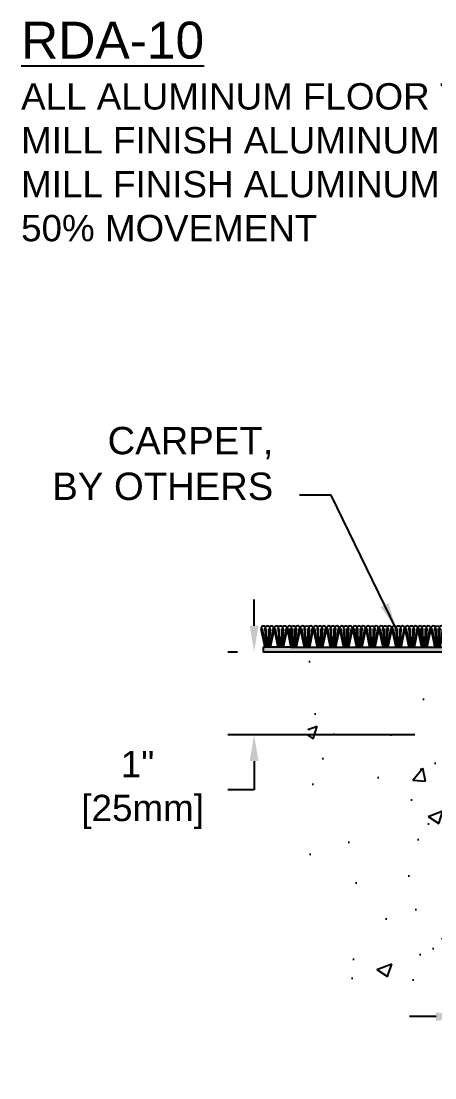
# Model space of a CAD drawing. Header units: inches. Extents: x 0.1 to 52.8, y 2 to 15.4.
# Drawn here: x 0.15 to 5.06, y 2.88 to 15.41 of the extents above; entities that cross this region are included whole.
import ezdxf

# ---------------------------------------------------------------- set-up
doc = ezdxf.new("R2010")
doc.units = ezdxf.units.IN
doc.header["$MEASUREMENT"] = 0
for name, color, linetype in [('Conditions', 1, 'Continuous'), ('Dimensions', 3, 'Continuous'), ('Text', 2, 'Continuous')]:
    doc.layers.add(name, color=color, linetype=linetype)
doc.styles.add('Arial', font='arial.ttf')
doc.styles.get("Standard").update_dxf_attribs({"font": 'arial.ttf'})
doc.dimstyles.new('Arial', dxfattribs={"dimtxt": 0.3125, "dimasz": 0.3125, "dimexe": 0.3125, "dimexo": 0.3125, "dimgap": 0.3125, "dimtad": 0, "dimtih": 1, "dimtoh": 1, "dimdec": 4, "dimzin": 0, "dimdsep": 46, "dimlunit": 4, "dimtxsty": 'Arial', "dimcen": 0.09, "dimadec": 0, "dimazin": 0, "dimtfac": 1, "dimtdec": 4, "dimtofl": 0, "dimtmove": 0, "dimatfit": 3, "dimfxl": 0, "dimfrac": 2, "dimtolj": 1, "dimtzin": 0, "dimarcsym": 0})

# ---------------------------------------------------------------- blocks, each defined once
blk = doc.blocks.new('*D5')
at = {"layer": 'Defpoints', "color": 0}
for p in [(5.385, 6.952), (8.135, 5.38), (5.385, 3.608)]:
    blk.add_point(p, dxfattribs=at)
at = {"layer": 'Dimensions', "color": 0, "lineweight": -2}
for p, q in [((5.385, 6.639), (5.385, 3.296)), ((8.135, 5.067), (8.135, 3.296)), ((5.073, 3.608), (4.76, 3.608)), ((8.448, 3.608), (8.76, 3.608))]:
    blk.add_line(p, q, dxfattribs=at)
at = {"layer": 'Dimensions', "color": 0}
for points in [[(5.073, 3.66), (5.073, 3.556), (5.385, 3.608)], [(8.448, 3.66), (8.448, 3.556), (8.135, 3.608)]]:
    blk.add_solid(points, dxfattribs=at)
at = {"layer": 'Dimensions', "color": 0, "insert": (6.76, 3.608), "char_height": 0.3125, "attachment_point": 5, "style": 'Arial'}
blk.add_mtext('\\A1;2 3/4"\\P [70mm]', dxfattribs=at)
blk = doc.blocks.new('*D7')
at = {"layer": 'Defpoints', "color": 0}
for p in [(3.028, 7.932), (2.913, 6.952), (5.135, 6.952)]:
    blk.add_point(p, dxfattribs=at)
at = {"layer": 'Dimensions', "color": 0, "lineweight": -2}
for p, q in [((2.913, 8.244), (2.913, 8.557)), ((2.715, 7.932), (2.601, 7.932)), ((4.823, 6.952), (2.601, 6.952)), ((2.913, 6.639), (2.913, 6.296)), ((2.913, 6.296), (2.601, 6.296))]:
    blk.add_line(p, q, dxfattribs=at)
at = {"layer": 'Dimensions', "color": 0}
for points in [[(2.861, 8.244), (2.965, 8.244), (2.913, 7.932)], [(2.861, 6.639), (2.965, 6.639), (2.913, 6.952)]]:
    blk.add_solid(points, dxfattribs=at)
at = {"layer": 'Dimensions', "color": 0, "insert": (1.529, 6.296), "char_height": 0.3125, "attachment_point": 5, "style": 'Arial'}
blk.add_mtext('\\A1;1"\\P [25mm]', dxfattribs=at)
blk = doc.blocks.new('carpet-teeth2')
for points in [[(1.064, 1.255), (1.095, 1.033)], [(1.189, 1.255), (1.157, 1.033)], [(1.219, 1.255), (1.25, 1.033)], [(1.344, 1.255), (1.313, 1.033)], [(1.374, 1.255), (1.406, 1.033)], [(1.5, 1.255), (1.468, 1.036)], [(1.53, 1.255), (1.561, 1.036)], [(1.655, 1.255), (1.624, 1.036)], [(1.685, 1.255), (1.717, 1.033)], [(1.81, 1.255), (1.779, 1.036)], [(1.048, 1.253), (1.095, 1.033)], [(1.093, 1.158), (1.11, 1.033)], [(1.111, 1.033), (1.111, 1.253)], [(1.126, 1.033), (1.126, 1.158)], [(1.141, 1.033), (1.141, 1.253)], [(1.157, 1.253), (1.141, 1.033)], [(1.16, 1.158), (1.143, 1.038)], [(1.204, 1.253), (1.157, 1.033)], [(1.204, 1.253), (1.251, 1.033)], [(1.248, 1.158), (1.266, 1.033)], [(1.251, 1.253), (1.266, 1.033)], [(1.266, 1.033), (1.266, 1.253)], [(1.282, 1.033), (1.282, 1.158)], [(1.297, 1.033), (1.297, 1.253)], [(1.312, 1.253), (1.297, 1.033)], [(1.315, 1.158), (1.297, 1.033)], [(1.359, 1.253), (1.313, 1.033)], [(1.359, 1.253), (1.406, 1.033)], [(1.403, 1.158), (1.421, 1.033)], [(1.406, 1.253), (1.422, 1.033)], [(1.422, 1.033), (1.422, 1.253)], [(1.437, 1.033), (1.437, 1.158)], [(1.468, 1.253), (1.452, 1.033)], [(1.452, 1.033), (1.452, 1.253)], [(1.471, 1.158), (1.453, 1.038)], [(1.515, 1.253), (1.468, 1.036)], [(1.515, 1.253), (1.561, 1.033)], [(1.559, 1.158), (1.577, 1.033)], [(1.562, 1.253), (1.577, 1.033)], [(1.577, 1.033), (1.577, 1.253)], [(1.592, 1.033), (1.592, 1.158)], [(1.623, 1.253), (1.608, 1.033)], [(1.608, 1.033), (1.608, 1.253)], [(1.626, 1.158), (1.608, 1.033)], [(1.67, 1.253), (1.623, 1.033)], [(1.67, 1.253), (1.717, 1.033)], [(1.714, 1.158), (1.732, 1.033)], [(1.717, 1.253), (1.733, 1.033)], [(1.733, 1.033), (1.733, 1.253)], [(1.748, 1.033), (1.748, 1.158)], [(1.779, 1.253), (1.763, 1.033)], [(1.763, 1.033), (1.763, 1.253)], [(1.781, 1.158), (1.764, 1.033)], [(1.825, 1.253), (1.779, 1.033)], [(1.095, 1.033), (1.779, 1.033)]]:
    blk.add_lwpolyline(points)
blk.add_lwpolyline([(1.095, 1.253), (1.111, 1.033)], close=True)
for centre, radius, start, end in [((1.08, 1.253), 0.0312, 41.211, 180), ((1.126, 1.253), 0.0308, 0, 180), ((1.173, 1.253), 0.0312, 0, 138.789), ((1.235, 1.253), 0.0312, 41.211, 180), ((1.282, 1.253), 0.0307, 355.9223, 184.0777), ((1.328, 1.253), 0.0312, 0, 138.789), ((1.391, 1.253), 0.0312, 41.211, 180), ((1.437, 1.253), 0.0308, 0, 180), ((1.483, 1.253), 0.0312, 0, 138.789), ((1.546, 1.253), 0.0312, 41.211, 180), ((1.592, 1.253), 0.0308, 0, 180), ((1.639, 1.253), 0.0312, 0, 138.789), ((1.701, 1.253), 0.0312, 41.211, 180), ((1.748, 1.253), 0.0308, 0, 180), ((1.794, 1.253), 0.0312, 0, 138.789)]:
    blk.add_arc(centre, radius, start, end)
at = {"insert": (1.095, 1.034), "char_height": 0.0000478, "width": 0.00109, "attachment_point": 1}
blk.add_mtext('{\\fArial|b0|i0|c0|p34;BALCO TOOTHBRUSH}', dxfattribs=at)
blk = doc.blocks.new('CARPET')
at = {"layer": 'Conditions'}
h = blk.add_hatch(dxfattribs=at)
h.set_pattern_fill('EXPAND', color=256, scale=0.125, style=0)
h.set_pattern_definition([(30, (-2.21743, -8.57212), (2e-11, 0.075), [0.0625, -0.0125]), (330, (-2.21743, -8.57212), (0.0649519, 0.0375), [0.0625, -0.0125]), (330, (-2.1633, -8.54087), (0.0649519, 0.0375), [0.0625, -0.0125]), (30, (-2.1633, -8.52837), (2e-11, 0.075), [0.0625, -0.0125])])
h.paths.add_polyline_path([(0.706, 0.058), (0.504, 0.058), (0.331, 0.058), (0, 0.058), (0, 0), (4.989, 0), (4.989, 0.058)])
for p, q in [((0.389, 0.058), (0, 0.058)), ((0, 0.058), (0, 0)), ((4.989, 0), (0, 0)), ((0.706, 0.058), (4.989, 0.058))]:
    blk.add_line(p, q, dxfattribs=at)
for points in [[(-0.027, 0.277), (0.02, 0.058)], [(-0.012, 0.28), (0.02, 0.06)], [(0.02, 0.277), (0.036, 0.058)], [(0.036, 0.058), (0.036, 0.277)], [(0.066, 0.058), (0.066, 0.277)], [(0.082, 0.277), (0.066, 0.058)], [(0.114, 0.28), (0.082, 0.06)], [(0.129, 0.277), (0.082, 0.058)], [(0.129, 0.277), (0.175, 0.058)], [(0.144, 0.28), (0.175, 0.058)], [(0.176, 0.277), (0.191, 0.058)], [(0.191, 0.058), (0.191, 0.277)], [(0.222, 0.058), (0.222, 0.277)], [(0.237, 0.277), (0.222, 0.058)], [(0.284, 0.277), (0.237, 0.058)], [(0.269, 0.28), (0.238, 0.06)], [(0.017, 0.183), (0.035, 0.058)], [(0.051, 0.058), (0.051, 0.183)], [(0.085, 0.183), (0.067, 0.058)], [(0.173, 0.183), (0.191, 0.058)], [(0.206, 0.058), (0.206, 0.183)], [(0.24, 0.183), (0.222, 0.058)], [(0.504, 0.058), (0.721, 0.058)]]:
    blk.add_lwpolyline(points, dxfattribs=at)
for centre, radius, start, end in [((0.005, 0.277), 0.0312, 41.211, 180), ((0.051, 0.277), 0.0308, 0, 180), ((0.097, 0.277), 0.0312, 0, 138.789), ((0.16, 0.277), 0.0312, 41.211, 180), ((0.206, 0.277), 0.0308, 0, 180), ((0.253, 0.277), 0.0312, 0, 138.789)]:
    blk.add_arc(centre, radius, start, end, dxfattribs=at)
for p in [(-0.765, -0.975), (0.013, -0.975), (0.786, -0.975)]:
    blk.add_blockref('carpet-teeth2', p, dxfattribs=at)
at = {"insert": (0.058, 0.058), "char_height": 0.0000478, "width": 0.00109, "attachment_point": 1}
blk.add_mtext('{\\fArial|b0|i0|c0|p34;BALCO TOOTHBRUSH}', dxfattribs=at)

msp = doc.modelspace()

# ---------------------------------------------------------------- hatches: boundary and pattern name
at = {"layer": 'Conditions'}
h = msp.add_hatch(dxfattribs=at)
h.set_pattern_fill('AR-CONC', color=256, scale=0.25, style=0)
h.set_pattern_definition([(50, (0.8035, -0.6403), (1.79315, -0.15688), [0.1875, -2.0625]), (355, (0.8035, -0.6403), (-0.34688, 1.88048), [0.15, -1.65]), (100.451, (0.953, -0.6534), (1.44627, 1.7236), [0.15935, -1.75286]), (46.184, (0.8035, -0.1403), (2.6681, -0.4138), [0.28125, -3.09375]), (96.636, (1.0258, -0.1748), (2.33666, 2.4353), [0.239, -2.6293]), (351.184, (0.8035, -0.1403), (2.33665, 2.4353), [0.225, -2.475]), (21, (1.0535, -0.2653), (1.49227, -1.00655), [0.1875, -2.0625]), (326, (1.0535, -0.2653), (0.6083, 1.81288), [0.15, -1.65]), (71.451, (1.1779, -0.3492), (2.10056, 0.80633), [0.15935, -1.75286]), (37.5, (0.8035, -0.64035), (0.0304, 0.832235), [0, -1.63, 0, -1.675, 0, -1.65625]), (7.5, (0.8035, -0.64035), (0.657674, 0.98603), [0, -0.955, 0, -1.5925, 0, -0.63125]), (327.5, (0.246, -0.64035), (1.334556, -0.056387), [0, -0.625, 0, -1.95, 0, -2.5875]), (317.5, (-0.004, -0.6403), (1.45797, 0.25026), [0, -0.8125, 0, -1.295, 0, -1.8375])])
h.paths.add_polyline_path([(8.1353, 6.95178), (6.3444, 6.95178), (6.33855, 6.92409, 0.12157914), (6.3393, 6.90182), (6.33755, 6.90111), (6.36155, 6.88818), (6.33755, 6.87526), (6.33755, 6.84356), (6.34899, 6.8374), (6.33755, 6.83124), (6.33755, 6.79954), (6.36155, 6.78662), (6.33755, 6.77369), (6.33755, 6.742), (6.34899, 6.73584), (6.33755, 6.72967), (6.33755, 6.69798), (6.36155, 6.68506), (6.33755, 6.67213), (6.33755, 6.64044), (6.34899, 6.63428), (6.33755, 6.62811), (6.33755, 6.59642), (6.36155, 6.58349), (6.33755, 6.57057), (6.33755, 6.53888), (6.34899, 6.53271), (6.33755, 6.52655), (6.33755, 6.49486), (6.36155, 6.48193), (6.33755, 6.46901), (6.33755, 6.43731), (6.34899, 6.43115), (6.33755, 6.42499), (6.33755, 6.39329), (6.36155, 6.38037), (6.33755, 6.36744), (6.33755, 6.33575), (6.34899, 6.32959), (6.33755, 6.32342), (6.33755, 6.29173), (6.36155, 6.27881), (6.33755, 6.26588), (6.33755, 6.23419), (6.34899, 6.22803), (6.33755, 6.22186), (6.33755, 6.19017), (6.36155, 6.17724), (6.33755, 6.16432), (6.33755, 6.13263), (6.34899, 6.12646), (6.33755, 6.1203), (6.33755, 6.08861), (6.36155, 6.07568), (6.33755, 6.06276), (6.33755, 6.03888), (6.34899, 6.03271), (6.33755, 6.02655), (6.33755, 5.99486), (6.36155, 5.98193), (6.33755, 5.96901), (6.33755, 5.93731), (6.34899, 5.93115), (6.33755, 5.92499), (6.33755, 5.89329), (6.36155, 5.88037), (6.33755, 5.86744), (6.33755, 5.83575), (6.34899, 5.82959), (6.33755, 5.82342), (6.33755, 5.79173), (6.36155, 5.77881), (6.33755, 5.76588), (6.33755, 5.73419), (6.34899, 5.72803), (6.33755, 5.72186), (6.33755, 5.69017), (6.36155, 5.67724), (6.33755, 5.66432), (6.33755, 5.63263), (6.34899, 5.62646), (6.33755, 5.6203), (6.33755, 5.58861), (6.36155, 5.57568), (6.33755, 5.56276), (6.33755, 5.53106), (6.34899, 5.5249), (6.33755, 5.51874), (6.33755, 5.47821), (6.28552, 5.32969, -0.77412328), (6.26507, 5.32969), (6.21305, 5.47821), (6.21305, 5.51198), (6.18905, 5.5249), (6.21305, 5.53783), (6.21305, 5.56952), (6.2016, 5.57568), (6.21305, 5.58184), (6.21305, 5.61354), (6.18905, 5.62646), (6.21305, 5.63939), (6.21305, 5.67108), (6.2016, 5.67724), (6.21305, 5.68341), (6.21305, 5.7151), (6.18905, 5.72803), (6.21305, 5.74095), (6.21305, 5.77264), (6.2016, 5.77881), (6.21305, 5.78497), (6.21305, 5.81666), (6.18905, 5.82959), (6.21305, 5.84251), (6.21305, 5.87421), (6.2016, 5.88037), (6.21305, 5.88653), (6.21305, 5.91823), (6.18905, 5.93115), (6.21305, 5.94408), (6.21305, 5.97577), (6.2016, 5.98193), (6.21305, 5.98809), (6.21305, 6.01198), (6.18905, 6.0249), (6.21305, 6.03783), (6.21305, 6.06952), (6.2016, 6.07568), (6.21305, 6.08184), (6.21305, 6.11354), (6.18905, 6.12646), (6.21305, 6.13939), (6.21305, 6.17108), (6.2016, 6.17724), (6.21305, 6.18341), (6.21305, 6.2151), (6.18905, 6.22803), (6.21305, 6.24095), (6.21305, 6.27264), (6.2016, 6.27881), (6.21305, 6.28497), (6.21305, 6.31666), (6.18905, 6.32959), (6.21305, 6.34251), (6.21305, 6.37421), (6.2016, 6.38037), (6.21305, 6.38653), (6.21305, 6.41823), (6.18905, 6.43115), (6.21305, 6.44408), (6.21305, 6.47577), (6.2016, 6.48193), (6.21305, 6.48809), (6.21305, 6.51979), (6.18905, 6.53271), (6.21305, 6.54564), (6.21305, 6.57733), (6.2016, 6.58349), (6.21305, 6.58966), (6.21305, 6.62135), (6.18905, 6.63428), (6.21305, 6.6472), (6.21305, 6.67889), (6.2016, 6.68506), (6.21305, 6.69122), (6.21305, 6.72291), (6.18905, 6.73584), (6.21305, 6.74876), (6.21305, 6.78046), (6.2016, 6.78662), (6.21305, 6.79278), (6.21305, 6.82448), (6.18905, 6.8374), (6.21305, 6.85033), (6.21305, 6.88202), (6.2016, 6.88818), (6.21305, 6.89434), (6.21305, 6.91448, 0.05212645), (6.21204, 6.92409), (6.20619, 6.95178), (5.1353, 6.95178), (5.1353, 7.93178), (3.55079, 7.93178), (3.55079, 3.93673), (8.1353, 3.93673)])

# ---------------------------------------------------------------- block references
msp.add_blockref('CARPET', (3.02093, 7.93178), dxfattribs=at)

# ---------------------------------------------------------------- texts
at = {"layer": 'Text', "insert": (0.14629, 15.40843), "char_height": 0.4375, "width": 9.625, "attachment_point": 1, "style": 'Arial'}
msp.add_mtext('{\\LRDA-10\\P\\H0.7143x;\\lALL ALUMINUM FLOOR TO FLOOR SYSTEM MILL FINISH ALUMINUM BASE \\PMILL FINISH ALUMINUM COVER PLATE \\P50% MOVEMENT}', dxfattribs=at)
at = {"layer": 'Text', "insert": (3.14073, 9.73109), "char_height": 0.325, "attachment_point": 9, "style": 'Arial'}
msp.add_mtext('CARPET,\\PBY OTHERS', dxfattribs=at)

# ---------------------------------------------------------------- dimensions: what is measured, and where the dimension line sits
at = {"layer": 'Dimensions'}
dim = msp.add_linear_dim(base=(2.91325, 6.95178), p1=(3.02775, 7.93178), p2=(5.1353, 6.95178), angle=90, dimstyle='Arial', override={"dimpost": '\\X'}, dxfattribs=at)
dim.commit()
dim.dimension.update_dxf_attribs({"geometry": '*D7', "text_midpoint": (1.52885, 6.29553), "dimtype": 160})
dim = msp.add_linear_dim(base=(5.3853, 3.60841), p1=(8.1353, 5.37994), p2=(5.3853, 6.95178), dimstyle='Arial', override={"dimpost": '\\X'}, dxfattribs=at)
dim.commit()
dim.dimension.update_dxf_attribs({"geometry": '*D5', "text_midpoint": (6.7603, 3.60841), "dimtype": 160})

# ---------------------------------------------------------------- leaders
at = {"layer": 'Text', "annotation_type": 0, "has_hookline": 1, "hookline_direction": 1, "text_width": 2.56675}
msp.add_leader([(4.59927, 8.20916), (3.82946, 9.7913), (3.45323, 9.79359)], dimstyle='Arial', dxfattribs=at)

doc.saveas('drawing.dxf')
